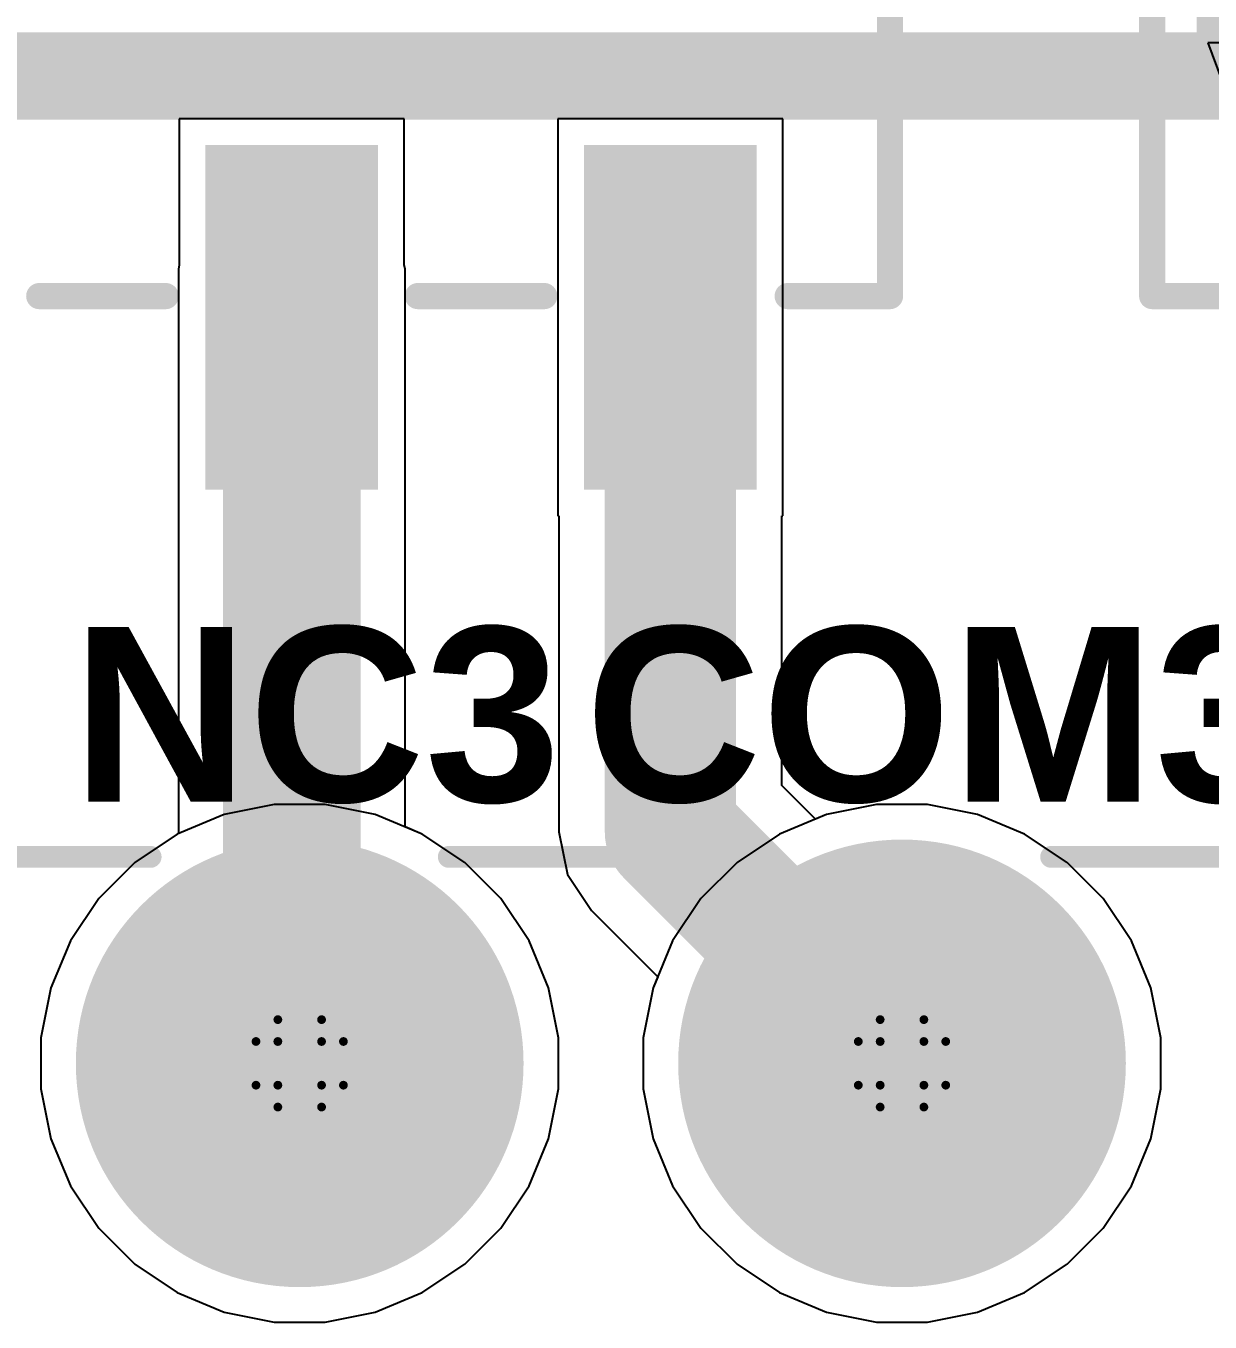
# Model space of a CAD drawing. Header units: inches. Extents: x 0 to 5271, y 0 to 5417.
# Drawn here: x 37.03 to 43.91, y 6.55 to 14.08 of the extents above; entities that cross this region are included whole.
import ezdxf

# ---------------------------------------------------------------- set-up
doc = ezdxf.new("R2010")
doc.units = ezdxf.units.IN
for name, color, linetype in [('Bottom Layer', 5, 'Continuous'), ('Bottom Solder', 6, 'Continuous'), ('Drill Drawing', 1, 'Continuous'), ('L2_GND1', 16, 'Continuous'), ('L3_SIG1', 76, 'Continuous'), ('L4_PWR', 90, 'Continuous'), ('L5_GND2', 156, 'Continuous'), ('L6_SIG2', 130, 'Continuous'), ('L7_GND3', 216, 'Continuous'), ('Multi-Layer', 9, 'Continuous'), ('Pad Holes', 156, 'Continuous'), ('Top Layer', 1, 'Continuous'), ('Top Overlay', 2, 'Continuous'), ('Top Paste', 8, 'Continuous'), ('Top Solder', 216, 'Continuous')]:
    doc.layers.add(name, color=color, linetype=linetype)
doc.styles.add('Arial_Bold', font='', dxfattribs={"height": 0.2})
doc.styles.get('Arial_Bold').set_extended_font_data('Arial', bold=True)

# ---------------------------------------------------------------- blocks, each defined once
blk = doc.blocks.new('G6K_2F_Y_TR_DC5_289')
at = {"layer": 'Top Overlay'}
blk.add_hatch(color=2, dxfattribs=at).paths.add_polyline_path([(-1.905, 4.0845), (-0.5803, 4.0845), (-0.5803, 4.7527), (-1.905, 4.7527)])
for p, q in [((-1.905, 4.7537), (-2.1245, 4.6714)), ((-1.905, 4.0855), (-1.905, 4.7537))]:
    blk.add_line(p, q, dxfattribs=at)
for points in [[(-3.377, 5.0762, 0.1524, 0.1524, 0), (3.377, 5.0762, 0.1524, 0.1524, 0)], [(-3.377, 5.0762, 0.1524, 0.1524, 0), (-3.377, 4.482, 0.1524, 0.1524, 0)], [(-1.905, 4.0855, 0.127, 0.127, -1), (-1.905, 4.7537, 0.127, 0.127, 0)], [(-1.905, 4.7537, 0.127, 0.127, 0), (-0.5803, 4.7537, 0.127, 0.127, 0)]]:
    blk.add_lwpolyline(points, format="xyseb", dxfattribs=at)
for points in [[(-3.4151, 5.0762, 0.0762, 0.0762, 1), (-3.3389, 5.0762, 0.0762, 0.0762, 1)], [(-3.4151, 5.0762, 0.0762, 0.0762, 1), (-3.3389, 5.0762, 0.0762, 0.0762, 1)], [(-1.9368, 4.7537, 0.0635, 0.0635, 1), (-1.8733, 4.7537, 0.0635, 0.0635, 1)], [(-1.9367, 4.7537, 0.0635, 0.0635, 1), (-1.8733, 4.7537, 0.0635, 0.0635, 1)]]:
    blk.add_lwpolyline(points, format="xyseb", close=True, dxfattribs=at)
blk = doc.blocks.new('G6K_2F_Y_TR_DC5_518')
at = {"layer": 'Top Layer'}
for points in [[(-4.4, -1.2), (-2.6, -1.2), (-2.6, -2), (-4.4, -2)], [(-4.4, -3.4), (-2.6, -3.4), (-2.6, -4.2), (-4.4, -4.2)]]:
    blk.add_hatch(color=1, dxfattribs=at).paths.add_polyline_path(points)
at = {"layer": 'Top Paste'}
for points in [[(-4.4, -1.2), (-2.6, -1.2), (-2.6, -2), (-4.4, -2)], [(-4.4, -3.4), (-2.6, -3.4), (-2.6, -4.2), (-4.4, -4.2)]]:
    blk.add_hatch(color=8, dxfattribs=at).paths.add_polyline_path(points)
at = {"layer": 'Top Solder'}
for points in [[(-4.5016, -1.0984), (-2.4984, -1.0984), (-2.4984, -2.1016), (-4.5016, -2.1016)], [(-4.5016, -3.2984), (-2.4984, -3.2984), (-2.4984, -4.3016), (-4.5016, -4.3016)]]:
    blk.add_hatch(color=216, dxfattribs=at).paths.add_polyline_path(points)
at = {"layer": 'Top Overlay'}
for points in [[(-3.377, -0.1328, 0.1524, 0.1524, 0), (-3.377, -0.8673, 0.1524, 0.1524, 0)], [(-3.377, -2.3328, 0.1524, 0.1524, 0), (-3.377, -3.0673, 0.1524, 0.1524, 0)], [(-3.377, -4.482, 0.1524, 0.1524, 0), (-3.377, -5.0762, 0.1524, 0.1524, 0)], [(-3.377, -5.0762, 0.1524, 0.1524, 0), (3.377, -5.0762, 0.1524, 0.1524, 0)]]:
    blk.add_lwpolyline(points, format="xyseb", dxfattribs=at)
for points in [[(-3.4151, -0.1328, 0.0762, 0.0762, 1), (-3.3389, -0.1328, 0.0762, 0.0762, 1)], [(-3.4151, -0.8673, 0.0762, 0.0762, 1), (-3.3389, -0.8673, 0.0762, 0.0762, 1)], [(-3.4151, -2.3328, 0.0762, 0.0762, 1), (-3.3389, -2.3328, 0.0762, 0.0762, 1)], [(-3.4151, -3.0673, 0.0762, 0.0762, 1), (-3.3389, -3.0673, 0.0762, 0.0762, 1)], [(-3.4151, -4.482, 0.0762, 0.0762, 1), (-3.3389, -4.482, 0.0762, 0.0762, 1)], [(-3.4151, -5.0762, 0.0762, 0.0762, 1), (-3.3389, -5.0762, 0.0762, 0.0762, 1)], [(-3.4151, -5.0762, 0.0762, 0.0762, 1), (-3.3389, -5.0762, 0.0762, 0.0762, 1)]]:
    blk.add_lwpolyline(points, format="xyseb", close=True, dxfattribs=at)
blk = doc.blocks.new('DB2ERC_3_5_3P_GN_526')
at = {"layer": 'Bottom Layer'}
h = blk.add_hatch(color=5, dxfattribs=at)
edge = h.paths.add_edge_path()
edge.add_arc((0, 0), 1.25, 0, 360)
h = blk.add_hatch(color=5, dxfattribs=at)
edge = h.paths.add_edge_path()
edge.add_arc((3.5, 0), 1.25, 0, 360)
at = {"layer": 'Bottom Solder'}
h = blk.add_hatch(color=6, dxfattribs=at)
edge = h.paths.add_edge_path()
edge.add_arc((0, 0), 1.3008, 0, 360)
h = blk.add_hatch(color=6, dxfattribs=at)
edge = h.paths.add_edge_path()
edge.add_arc((3.5, 0), 1.3008, 0, 360)
at = {"layer": 'L2_GND1'}
h = blk.add_hatch(color=16, dxfattribs=at)
edge = h.paths.add_edge_path()
edge.add_arc((0, 0), 1.25, 0, 360)
h = blk.add_hatch(color=16, dxfattribs=at)
edge = h.paths.add_edge_path()
edge.add_arc((3.5, 0), 1.25, 0, 360)
at = {"layer": 'L3_SIG1'}
h = blk.add_hatch(color=76, dxfattribs=at)
edge = h.paths.add_edge_path()
edge.add_arc((0, 0), 1.25, 0, 360)
h = blk.add_hatch(color=76, dxfattribs=at)
edge = h.paths.add_edge_path()
edge.add_arc((3.5, 0), 1.25, 0, 360)
at = {"layer": 'L4_PWR'}
h = blk.add_hatch(color=90, dxfattribs=at)
edge = h.paths.add_edge_path()
edge.add_arc((0, 0), 1.25, 0, 360)
h = blk.add_hatch(color=90, dxfattribs=at)
edge = h.paths.add_edge_path()
edge.add_arc((3.5, 0), 1.25, 0, 360)
at = {"layer": 'L5_GND2'}
h = blk.add_hatch(color=156, dxfattribs=at)
edge = h.paths.add_edge_path()
edge.add_arc((0, 0), 1.25, 0, 360)
h = blk.add_hatch(color=156, dxfattribs=at)
edge = h.paths.add_edge_path()
edge.add_arc((3.5, 0), 1.25, 0, 360)
at = {"layer": 'L6_SIG2'}
h = blk.add_hatch(color=130, dxfattribs=at)
edge = h.paths.add_edge_path()
edge.add_arc((0, 0), 1.25, 0, 360)
h = blk.add_hatch(color=130, dxfattribs=at)
edge = h.paths.add_edge_path()
edge.add_arc((3.5, 0), 1.25, 0, 360)
at = {"layer": 'L7_GND3'}
h = blk.add_hatch(color=216, dxfattribs=at)
edge = h.paths.add_edge_path()
edge.add_arc((0, 0), 1.25, 0, 360)
h = blk.add_hatch(color=216, dxfattribs=at)
edge = h.paths.add_edge_path()
edge.add_arc((3.5, 0), 1.25, 0, 360)
at = {"layer": 'Multi-Layer'}
h = blk.add_hatch(color=9, dxfattribs=at)
edge = h.paths.add_edge_path()
edge.add_arc((0, 0), 1.25, 0, 360)
h = blk.add_hatch(color=9, dxfattribs=at)
edge = h.paths.add_edge_path()
edge.add_arc((3.5, 0), 1.25, 0, 360)
at = {"layer": 'Pad Holes'}
h = blk.add_hatch(color=7, dxfattribs=at)
edge = h.paths.add_edge_path()
edge.add_arc((0, 0), 0.8, 0, 360)
h = blk.add_hatch(color=7, dxfattribs=at)
edge = h.paths.add_edge_path()
edge.add_arc((3.5, 0), 0.8, 0, 360)
at = {"layer": 'Top Layer'}
h = blk.add_hatch(color=1, dxfattribs=at)
edge = h.paths.add_edge_path()
edge.add_arc((0, 0), 1.25, 0, 360)
h = blk.add_hatch(color=1, dxfattribs=at)
edge = h.paths.add_edge_path()
edge.add_arc((3.5, 0), 1.25, 0, 360)
at = {"layer": 'Top Solder'}
h = blk.add_hatch(color=216, dxfattribs=at)
edge = h.paths.add_edge_path()
edge.add_arc((0, 0), 1.3008, 0, 360)
h = blk.add_hatch(color=216, dxfattribs=at)
edge = h.paths.add_edge_path()
edge.add_arc((3.5, 0), 1.3008, 0, 360)
at = {"layer": 'Top Overlay'}
for points in [[(-2.6336, 1.2, 0.127, 0.127, 0), (-0.8664, 1.2, 0.127, 0.127, 0)], [(0.8664, 1.2, 0.127, 0.127, 0), (2.6336, 1.2, 0.127, 0.127, 0)], [(4.3664, 1.2, 0.127, 0.127, 0), (5.7, 1.2, 0.127, 0.127, 0)]]:
    blk.add_lwpolyline(points, format="xyseb", dxfattribs=at)
for points in [[(-0.8981, 1.2, 0.0635, 0.0635, 1), (-0.8346, 1.2, 0.0635, 0.0635, 1)], [(0.8347, 1.2, 0.0635, 0.0635, 1), (0.8982, 1.2, 0.0635, 0.0635, 1)], [(2.6019, 1.2, 0.0635, 0.0635, 1), (2.6654, 1.2, 0.0635, 0.0635, 1)], [(4.3347, 1.2, 0.0635, 0.0635, 1), (4.3982, 1.2, 0.0635, 0.0635, 1)]]:
    blk.add_lwpolyline(points, format="xyseb", close=True, dxfattribs=at)

msp = doc.modelspace()

# ---------------------------------------------------------------- hatches: boundary and pattern name
at = {"layer": 'Top Layer'}
msp.add_hatch(color=1, dxfattribs=at).paths.add_polyline_path([(38.1719, 8.0518), (38.9719, 8.0518), (38.9719, 12.6681), (38.1719, 12.6681)])

# ---------------------------------------------------------------- linework, layer by layer
at = {"layer": 'Bottom Layer'}
for p, q in [((38.1794, 9.498), (37.9057, 9.3846)), ((38.47, 9.5558), (38.1794, 9.498)), ((38.7662, 9.5558), (38.47, 9.5558)), ((39.0568, 9.498), (38.7662, 9.5558)), ((39.3305, 9.3846), (39.0568, 9.498)), ((41.6794, 9.498), (41.4057, 9.3846)), ((41.97, 9.5558), (41.6794, 9.498)), ((42.2663, 9.5558), (41.97, 9.5558)), ((42.5568, 9.498), (42.2663, 9.5558)), ((42.8305, 9.3846), (42.5568, 9.498)), ((37.9057, 9.3846), (37.6594, 9.22)), ((39.5768, 9.22), (39.3305, 9.3846)), ((41.4057, 9.3846), (41.1594, 9.22)), ((43.0769, 9.22), (42.8305, 9.3846)), ((37.6594, 9.22), (37.4499, 9.0105)), ((39.7863, 9.0105), (39.5768, 9.22)), ((41.1594, 9.22), (40.9499, 9.0105)), ((43.2864, 9.0105), (43.0769, 9.22)), ((37.4499, 9.0105), (37.2853, 8.7642)), ((39.9509, 8.7642), (39.7863, 9.0105)), ((40.9499, 9.0105), (40.7853, 8.7642)), ((43.4509, 8.7642), (43.2864, 9.0105)), ((37.2853, 8.7642), (37.1719, 8.4905)), ((40.0643, 8.4905), (39.9509, 8.7642)), ((40.7853, 8.7642), (40.6719, 8.4905)), ((43.5643, 8.4905), (43.4509, 8.7642)), ((37.1719, 8.4905), (37.1141, 8.1999)), ((40.1221, 8.1999), (40.0643, 8.4905)), ((40.6719, 8.4905), (40.6141, 8.1999)), ((43.6221, 8.1999), (43.5643, 8.4905)), ((37.1141, 8.1999), (37.1141, 7.9037)), ((40.1221, 7.9037), (40.1221, 8.1999)), ((40.6141, 8.1999), (40.6141, 7.9037)), ((43.6221, 7.9037), (43.6221, 8.1999)), ((37.1141, 7.9037), (37.1719, 7.6131)), ((40.0643, 7.6131), (40.1221, 7.9037)), ((40.6141, 7.9037), (40.6719, 7.6131)), ((43.5643, 7.6131), (43.6221, 7.9037)), ((37.1719, 7.6131), (37.2853, 7.3394)), ((39.9509, 7.3394), (40.0643, 7.6131)), ((40.6719, 7.6131), (40.7853, 7.3394)), ((43.4509, 7.3394), (43.5643, 7.6131)), ((37.2853, 7.3394), (37.4499, 7.0931)), ((39.7863, 7.0931), (39.9509, 7.3394)), ((40.7853, 7.3394), (40.9499, 7.0931)), ((43.2864, 7.0931), (43.4509, 7.3394)), ((37.4499, 7.0931), (37.6594, 6.8836)), ((39.5768, 6.8836), (39.7863, 7.0931)), ((40.9499, 7.0931), (41.1594, 6.8836)), ((43.0769, 6.8836), (43.2864, 7.0931)), ((37.6594, 6.8836), (37.9057, 6.719)), ((39.3305, 6.719), (39.5768, 6.8836)), ((41.1594, 6.8836), (41.4057, 6.719)), ((42.8305, 6.719), (43.0769, 6.8836)), ((37.9057, 6.719), (38.1794, 6.6056)), ((39.0568, 6.6056), (39.3305, 6.719)), ((41.4057, 6.719), (41.6794, 6.6056)), ((42.5568, 6.6056), (42.8305, 6.719)), ((38.1794, 6.6056), (38.47, 6.5478)), ((38.7662, 6.5478), (39.0568, 6.6056)), ((41.6794, 6.6056), (41.97, 6.5478)), ((42.2663, 6.5478), (42.5568, 6.6056)), ((38.47, 6.5478), (38.7662, 6.5478)), ((41.97, 6.5478), (42.2663, 6.5478))]:
    msp.add_line(p, q, dxfattribs=at)
at = {"layer": 'Drill Drawing'}
for points in [[(38.4911, 8.1788, 0.0508, 0.0508, 0), (38.4911, 8.3058, 0.0508, 0.0508, 0)], [(38.4911, 8.3058, 0.0508, 0.0508, 0), (38.7451, 8.3058, 0.0508, 0.0508, 0)], [(38.7451, 8.1788, 0.0508, 0.0508, 0), (38.7451, 8.3058, 0.0508, 0.0508, 0)], [(41.9911, 8.1788, 0.0508, 0.0508, 0), (41.9911, 8.3058, 0.0508, 0.0508, 0)], [(41.9911, 8.3058, 0.0508, 0.0508, 0), (42.2451, 8.3058, 0.0508, 0.0508, 0)], [(42.2451, 8.1788, 0.0508, 0.0508, 0), (42.2451, 8.3058, 0.0508, 0.0508, 0)], [(38.3641, 7.9248, 0.0508, 0.0508, 0), (38.3641, 8.1788, 0.0508, 0.0508, 0)], [(38.3641, 8.1788, 0.0508, 0.0508, 0), (38.4911, 8.1788, 0.0508, 0.0508, 0)], [(38.7451, 8.1788, 0.0508, 0.0508, 0), (38.8721, 8.1788, 0.0508, 0.0508, 0)], [(38.8721, 7.9248, 0.0508, 0.0508, 0), (38.8721, 8.1788, 0.0508, 0.0508, 0)], [(41.8641, 7.9248, 0.0508, 0.0508, 0), (41.8641, 8.1788, 0.0508, 0.0508, 0)], [(41.8641, 8.1788, 0.0508, 0.0508, 0), (41.9911, 8.1788, 0.0508, 0.0508, 0)], [(42.2451, 8.1788, 0.0508, 0.0508, 0), (42.3721, 8.1788, 0.0508, 0.0508, 0)], [(42.3721, 7.9248, 0.0508, 0.0508, 0), (42.3721, 8.1788, 0.0508, 0.0508, 0)], [(38.3641, 7.9248, 0.0508, 0.0508, 0), (38.4911, 7.9248, 0.0508, 0.0508, 0)], [(38.4911, 7.7978, 0.0508, 0.0508, 0), (38.4911, 7.9248, 0.0508, 0.0508, 0)], [(38.7451, 7.9248, 0.0508, 0.0508, 0), (38.8721, 7.9248, 0.0508, 0.0508, 0)], [(38.7451, 7.7978, 0.0508, 0.0508, 0), (38.7451, 7.9248, 0.0508, 0.0508, 0)], [(41.8641, 7.9248, 0.0508, 0.0508, 0), (41.9911, 7.9248, 0.0508, 0.0508, 0)], [(41.9911, 7.7978, 0.0508, 0.0508, 0), (41.9911, 7.9248, 0.0508, 0.0508, 0)], [(42.2451, 7.9248, 0.0508, 0.0508, 0), (42.3721, 7.9248, 0.0508, 0.0508, 0)], [(42.2451, 7.7978, 0.0508, 0.0508, 0), (42.2451, 7.9248, 0.0508, 0.0508, 0)], [(38.4911, 7.7978, 0.0508, 0.0508, 0), (38.7451, 7.7978, 0.0508, 0.0508, 0)], [(41.9911, 7.7978, 0.0508, 0.0508, 0), (42.2451, 7.7978, 0.0508, 0.0508, 0)]]:
    msp.add_lwpolyline(points, format="xyseb", dxfattribs=at)
for points in [[(38.4784, 8.3058, 0.0254, 0.0254, 1), (38.5038, 8.3058, 0.0254, 0.0254, 1)], [(38.4784, 8.3058, 0.0254, 0.0254, 1), (38.5038, 8.3058, 0.0254, 0.0254, 1)], [(38.7324, 8.3058, 0.0254, 0.0254, 1), (38.7578, 8.3058, 0.0254, 0.0254, 1)], [(38.7324, 8.3058, 0.0254, 0.0254, 1), (38.7578, 8.3058, 0.0254, 0.0254, 1)], [(41.9784, 8.3058, 0.0254, 0.0254, 1), (42.0038, 8.3058, 0.0254, 0.0254, 1)], [(41.9784, 8.3058, 0.0254, 0.0254, 1), (42.0038, 8.3058, 0.0254, 0.0254, 1)], [(42.2324, 8.3058, 0.0254, 0.0254, 1), (42.2578, 8.3058, 0.0254, 0.0254, 1)], [(42.2324, 8.3058, 0.0254, 0.0254, 1), (42.2578, 8.3058, 0.0254, 0.0254, 1)], [(38.3514, 8.1788, 0.0254, 0.0254, 1), (38.3768, 8.1788, 0.0254, 0.0254, 1)], [(38.3514, 8.1788, 0.0254, 0.0254, 1), (38.3768, 8.1788, 0.0254, 0.0254, 1)], [(38.4784, 8.1788, 0.0254, 0.0254, 1), (38.5038, 8.1788, 0.0254, 0.0254, 1)], [(38.4784, 8.1788, 0.0254, 0.0254, 1), (38.5038, 8.1788, 0.0254, 0.0254, 1)], [(38.7324, 8.1788, 0.0254, 0.0254, 1), (38.7578, 8.1788, 0.0254, 0.0254, 1)], [(38.7324, 8.1788, 0.0254, 0.0254, 1), (38.7578, 8.1788, 0.0254, 0.0254, 1)], [(38.8594, 8.1788, 0.0254, 0.0254, 1), (38.8848, 8.1788, 0.0254, 0.0254, 1)], [(38.8594, 8.1788, 0.0254, 0.0254, 1), (38.8848, 8.1788, 0.0254, 0.0254, 1)], [(41.8514, 8.1788, 0.0254, 0.0254, 1), (41.8768, 8.1788, 0.0254, 0.0254, 1)], [(41.8514, 8.1788, 0.0254, 0.0254, 1), (41.8768, 8.1788, 0.0254, 0.0254, 1)], [(41.9784, 8.1788, 0.0254, 0.0254, 1), (42.0038, 8.1788, 0.0254, 0.0254, 1)], [(41.9784, 8.1788, 0.0254, 0.0254, 1), (42.0038, 8.1788, 0.0254, 0.0254, 1)], [(42.2324, 8.1788, 0.0254, 0.0254, 1), (42.2578, 8.1788, 0.0254, 0.0254, 1)], [(42.2324, 8.1788, 0.0254, 0.0254, 1), (42.2578, 8.1788, 0.0254, 0.0254, 1)], [(42.3594, 8.1788, 0.0254, 0.0254, 1), (42.3848, 8.1788, 0.0254, 0.0254, 1)], [(42.3594, 8.1788, 0.0254, 0.0254, 1), (42.3848, 8.1788, 0.0254, 0.0254, 1)], [(38.3514, 7.9248, 0.0254, 0.0254, 1), (38.3768, 7.9248, 0.0254, 0.0254, 1)], [(38.3514, 7.9248, 0.0254, 0.0254, 1), (38.3768, 7.9248, 0.0254, 0.0254, 1)], [(38.4784, 7.9248, 0.0254, 0.0254, 1), (38.5038, 7.9248, 0.0254, 0.0254, 1)], [(38.4784, 7.9248, 0.0254, 0.0254, 1), (38.5038, 7.9248, 0.0254, 0.0254, 1)], [(38.7324, 7.9248, 0.0254, 0.0254, 1), (38.7578, 7.9248, 0.0254, 0.0254, 1)], [(38.7324, 7.9248, 0.0254, 0.0254, 1), (38.7578, 7.9248, 0.0254, 0.0254, 1)], [(38.8594, 7.9248, 0.0254, 0.0254, 1), (38.8848, 7.9248, 0.0254, 0.0254, 1)], [(38.8594, 7.9248, 0.0254, 0.0254, 1), (38.8848, 7.9248, 0.0254, 0.0254, 1)], [(41.8514, 7.9248, 0.0254, 0.0254, 1), (41.8768, 7.9248, 0.0254, 0.0254, 1)], [(41.8514, 7.9248, 0.0254, 0.0254, 1), (41.8768, 7.9248, 0.0254, 0.0254, 1)], [(41.9784, 7.9248, 0.0254, 0.0254, 1), (42.0038, 7.9248, 0.0254, 0.0254, 1)], [(41.9784, 7.9248, 0.0254, 0.0254, 1), (42.0038, 7.9248, 0.0254, 0.0254, 1)], [(42.2324, 7.9248, 0.0254, 0.0254, 1), (42.2578, 7.9248, 0.0254, 0.0254, 1)], [(42.2324, 7.9248, 0.0254, 0.0254, 1), (42.2578, 7.9248, 0.0254, 0.0254, 1)], [(42.3594, 7.9248, 0.0254, 0.0254, 1), (42.3848, 7.9248, 0.0254, 0.0254, 1)], [(42.3594, 7.9248, 0.0254, 0.0254, 1), (42.3848, 7.9248, 0.0254, 0.0254, 1)], [(38.4784, 7.7978, 0.0254, 0.0254, 1), (38.5038, 7.7978, 0.0254, 0.0254, 1)], [(38.4784, 7.7978, 0.0254, 0.0254, 1), (38.5038, 7.7978, 0.0254, 0.0254, 1)], [(38.7324, 7.7978, 0.0254, 0.0254, 1), (38.7578, 7.7978, 0.0254, 0.0254, 1)], [(38.7324, 7.7978, 0.0254, 0.0254, 1), (38.7578, 7.7978, 0.0254, 0.0254, 1)], [(41.9784, 7.7978, 0.0254, 0.0254, 1), (42.0038, 7.7978, 0.0254, 0.0254, 1)], [(41.9784, 7.7978, 0.0254, 0.0254, 1), (42.0038, 7.7978, 0.0254, 0.0254, 1)], [(42.2324, 7.7978, 0.0254, 0.0254, 1), (42.2578, 7.7978, 0.0254, 0.0254, 1)], [(42.2324, 7.7978, 0.0254, 0.0254, 1), (42.2578, 7.7978, 0.0254, 0.0254, 1)]]:
    msp.add_lwpolyline(points, format="xyseb", close=True, dxfattribs=at)
at = {"layer": 'L2_GND1'}
for p, q in [((38.1794, 9.498), (37.9057, 9.3846)), ((38.47, 9.5558), (38.1794, 9.498)), ((38.7662, 9.5558), (38.47, 9.5558)), ((39.0568, 9.498), (38.7662, 9.5558)), ((39.3305, 9.3846), (39.0568, 9.498)), ((41.6794, 9.498), (41.4057, 9.3846)), ((41.97, 9.5558), (41.6794, 9.498)), ((42.2663, 9.5558), (41.97, 9.5558)), ((42.5568, 9.498), (42.2663, 9.5558)), ((42.8305, 9.3846), (42.5568, 9.498)), ((37.9057, 9.3846), (37.6594, 9.22)), ((39.5768, 9.22), (39.3305, 9.3846)), ((41.4057, 9.3846), (41.1594, 9.22)), ((43.0769, 9.22), (42.8305, 9.3846)), ((37.6594, 9.22), (37.4499, 9.0105)), ((39.7863, 9.0105), (39.5768, 9.22)), ((41.1594, 9.22), (40.9499, 9.0105)), ((43.2864, 9.0105), (43.0769, 9.22)), ((37.4499, 9.0105), (37.2853, 8.7642)), ((39.9509, 8.7642), (39.7863, 9.0105)), ((40.9499, 9.0105), (40.7853, 8.7642)), ((43.4509, 8.7642), (43.2864, 9.0105)), ((37.2853, 8.7642), (37.1719, 8.4905)), ((40.0643, 8.4905), (39.9509, 8.7642)), ((40.7853, 8.7642), (40.6719, 8.4905)), ((43.5643, 8.4905), (43.4509, 8.7642)), ((37.1719, 8.4905), (37.1141, 8.1999)), ((40.1221, 8.1999), (40.0643, 8.4905)), ((40.6719, 8.4905), (40.6141, 8.1999)), ((43.6221, 8.1999), (43.5643, 8.4905)), ((37.1141, 8.1999), (37.1141, 7.9037)), ((40.1221, 7.9037), (40.1221, 8.1999)), ((40.6141, 8.1999), (40.6141, 7.9037)), ((43.6221, 7.9037), (43.6221, 8.1999)), ((37.1141, 7.9037), (37.1719, 7.6131)), ((40.0643, 7.6131), (40.1221, 7.9037)), ((40.6141, 7.9037), (40.6719, 7.6131)), ((43.5643, 7.6131), (43.6221, 7.9037)), ((37.1719, 7.6131), (37.2853, 7.3394)), ((39.9509, 7.3394), (40.0643, 7.6131)), ((40.6719, 7.6131), (40.7853, 7.3394)), ((43.4509, 7.3394), (43.5643, 7.6131)), ((37.2853, 7.3394), (37.4499, 7.0931)), ((39.7863, 7.0931), (39.9509, 7.3394)), ((40.7853, 7.3394), (40.9499, 7.0931)), ((43.2864, 7.0931), (43.4509, 7.3394)), ((37.4499, 7.0931), (37.6594, 6.8836)), ((39.5768, 6.8836), (39.7863, 7.0931)), ((40.9499, 7.0931), (41.1594, 6.8836)), ((43.0769, 6.8836), (43.2864, 7.0931)), ((37.6594, 6.8836), (37.9057, 6.719)), ((39.3305, 6.719), (39.5768, 6.8836)), ((41.1594, 6.8836), (41.4057, 6.719)), ((42.8305, 6.719), (43.0769, 6.8836)), ((37.9057, 6.719), (38.1794, 6.6056)), ((39.0568, 6.6056), (39.3305, 6.719)), ((41.4057, 6.719), (41.6794, 6.6056)), ((42.5568, 6.6056), (42.8305, 6.719)), ((38.1794, 6.6056), (38.47, 6.5478)), ((38.7662, 6.5478), (39.0568, 6.6056)), ((41.6794, 6.6056), (41.97, 6.5478)), ((42.2663, 6.5478), (42.5568, 6.6056)), ((38.47, 6.5478), (38.7662, 6.5478)), ((41.97, 6.5478), (42.2663, 6.5478))]:
    msp.add_line(p, q, dxfattribs=at)
at = {"layer": 'L3_SIG1'}
for p, q in [((38.1794, 9.498), (37.9057, 9.3846)), ((38.47, 9.5558), (38.1794, 9.498)), ((38.7662, 9.5558), (38.47, 9.5558)), ((39.0568, 9.498), (38.7662, 9.5558)), ((39.3305, 9.3846), (39.0568, 9.498)), ((41.6794, 9.498), (41.4057, 9.3846)), ((41.97, 9.5558), (41.6794, 9.498)), ((42.2663, 9.5558), (41.97, 9.5558)), ((42.5568, 9.498), (42.2663, 9.5558)), ((42.8305, 9.3846), (42.5568, 9.498)), ((37.9057, 9.3846), (37.6594, 9.22)), ((39.5768, 9.22), (39.3305, 9.3846)), ((41.4057, 9.3846), (41.1594, 9.22)), ((43.0769, 9.22), (42.8305, 9.3846)), ((37.6594, 9.22), (37.4499, 9.0105)), ((39.7863, 9.0105), (39.5768, 9.22)), ((41.1594, 9.22), (40.9499, 9.0105)), ((43.2864, 9.0105), (43.0769, 9.22)), ((37.4499, 9.0105), (37.2853, 8.7642)), ((39.9509, 8.7642), (39.7863, 9.0105)), ((40.9499, 9.0105), (40.7853, 8.7642)), ((43.4509, 8.7642), (43.2864, 9.0105)), ((37.2853, 8.7642), (37.1719, 8.4905)), ((40.0643, 8.4905), (39.9509, 8.7642)), ((40.7853, 8.7642), (40.6719, 8.4905)), ((43.5643, 8.4905), (43.4509, 8.7642)), ((37.1719, 8.4905), (37.1141, 8.1999)), ((40.1221, 8.1999), (40.0643, 8.4905)), ((40.6719, 8.4905), (40.6141, 8.1999)), ((43.6221, 8.1999), (43.5643, 8.4905)), ((37.1141, 8.1999), (37.1141, 7.9037)), ((40.1221, 7.9037), (40.1221, 8.1999)), ((40.6141, 8.1999), (40.6141, 7.9037)), ((43.6221, 7.9037), (43.6221, 8.1999)), ((37.1141, 7.9037), (37.1719, 7.6131)), ((40.0643, 7.6131), (40.1221, 7.9037)), ((40.6141, 7.9037), (40.6719, 7.6131)), ((43.5643, 7.6131), (43.6221, 7.9037)), ((37.1719, 7.6131), (37.2853, 7.3394)), ((39.9509, 7.3394), (40.0643, 7.6131)), ((40.6719, 7.6131), (40.7853, 7.3394)), ((43.4509, 7.3394), (43.5643, 7.6131)), ((37.2853, 7.3394), (37.4499, 7.0931)), ((39.7863, 7.0931), (39.9509, 7.3394)), ((40.7853, 7.3394), (40.9499, 7.0931)), ((43.2864, 7.0931), (43.4509, 7.3394)), ((37.4499, 7.0931), (37.6594, 6.8836)), ((39.5768, 6.8836), (39.7863, 7.0931)), ((40.9499, 7.0931), (41.1594, 6.8836)), ((43.0769, 6.8836), (43.2864, 7.0931)), ((37.6594, 6.8836), (37.9057, 6.719)), ((39.3305, 6.719), (39.5768, 6.8836)), ((41.1594, 6.8836), (41.4057, 6.719)), ((42.8305, 6.719), (43.0769, 6.8836)), ((37.9057, 6.719), (38.1794, 6.6056)), ((39.0568, 6.6056), (39.3305, 6.719)), ((41.4057, 6.719), (41.6794, 6.6056)), ((42.5568, 6.6056), (42.8305, 6.719)), ((38.1794, 6.6056), (38.47, 6.5478)), ((38.7662, 6.5478), (39.0568, 6.6056)), ((41.6794, 6.6056), (41.97, 6.5478)), ((42.2663, 6.5478), (42.5568, 6.6056)), ((38.47, 6.5478), (38.7662, 6.5478)), ((41.97, 6.5478), (42.2663, 6.5478))]:
    msp.add_line(p, q, dxfattribs=at)
at = {"layer": 'L4_PWR'}
for p, q in [((38.1794, 9.498), (37.9057, 9.3846)), ((38.47, 9.5558), (38.1794, 9.498)), ((38.7662, 9.5558), (38.47, 9.5558)), ((39.0568, 9.498), (38.7662, 9.5558)), ((39.3305, 9.3846), (39.0568, 9.498)), ((41.6794, 9.498), (41.4057, 9.3846)), ((41.97, 9.5558), (41.6794, 9.498)), ((42.2663, 9.5558), (41.97, 9.5558)), ((42.5568, 9.498), (42.2663, 9.5558)), ((42.8305, 9.3846), (42.5568, 9.498)), ((37.9057, 9.3846), (37.6594, 9.22)), ((39.5768, 9.22), (39.3305, 9.3846)), ((41.4057, 9.3846), (41.1594, 9.22)), ((43.0769, 9.22), (42.8305, 9.3846)), ((37.6594, 9.22), (37.4499, 9.0105)), ((39.7863, 9.0105), (39.5768, 9.22)), ((41.1594, 9.22), (40.9499, 9.0105)), ((43.2864, 9.0105), (43.0769, 9.22)), ((37.4499, 9.0105), (37.2853, 8.7642)), ((39.9509, 8.7642), (39.7863, 9.0105)), ((40.9499, 9.0105), (40.7853, 8.7642)), ((43.4509, 8.7642), (43.2864, 9.0105)), ((37.2853, 8.7642), (37.1719, 8.4905)), ((40.0643, 8.4905), (39.9509, 8.7642)), ((40.7853, 8.7642), (40.6719, 8.4905)), ((43.5643, 8.4905), (43.4509, 8.7642)), ((37.1719, 8.4905), (37.1141, 8.1999)), ((40.1221, 8.1999), (40.0643, 8.4905)), ((40.6719, 8.4905), (40.6141, 8.1999)), ((43.6221, 8.1999), (43.5643, 8.4905)), ((37.1141, 8.1999), (37.1141, 7.9037)), ((40.1221, 7.9037), (40.1221, 8.1999)), ((40.6141, 8.1999), (40.6141, 7.9037)), ((43.6221, 7.9037), (43.6221, 8.1999)), ((37.1141, 7.9037), (37.1719, 7.6131)), ((40.0643, 7.6131), (40.1221, 7.9037)), ((40.6141, 7.9037), (40.6719, 7.6131)), ((43.5643, 7.6131), (43.6221, 7.9037)), ((37.1719, 7.6131), (37.2853, 7.3394)), ((39.9509, 7.3394), (40.0643, 7.6131)), ((40.6719, 7.6131), (40.7853, 7.3394)), ((43.4509, 7.3394), (43.5643, 7.6131)), ((37.2853, 7.3394), (37.4499, 7.0931)), ((39.7863, 7.0931), (39.9509, 7.3394)), ((40.7853, 7.3394), (40.9499, 7.0931)), ((43.2864, 7.0931), (43.4509, 7.3394)), ((37.4499, 7.0931), (37.6594, 6.8836)), ((39.5768, 6.8836), (39.7863, 7.0931)), ((40.9499, 7.0931), (41.1594, 6.8836)), ((43.0769, 6.8836), (43.2864, 7.0931)), ((37.6594, 6.8836), (37.9057, 6.719)), ((39.3305, 6.719), (39.5768, 6.8836)), ((41.1594, 6.8836), (41.4057, 6.719)), ((42.8305, 6.719), (43.0769, 6.8836)), ((37.9057, 6.719), (38.1794, 6.6056)), ((39.0568, 6.6056), (39.3305, 6.719)), ((41.4057, 6.719), (41.6794, 6.6056)), ((42.5568, 6.6056), (42.8305, 6.719)), ((38.1794, 6.6056), (38.47, 6.5478)), ((38.7662, 6.5478), (39.0568, 6.6056)), ((41.6794, 6.6056), (41.97, 6.5478)), ((42.2663, 6.5478), (42.5568, 6.6056)), ((38.47, 6.5478), (38.7662, 6.5478)), ((41.97, 6.5478), (42.2663, 6.5478))]:
    msp.add_line(p, q, dxfattribs=at)
msp.add_lwpolyline([(33.172, 13.7911, 0.508, 0.508, 0), (44.8483, 13.7911, 0.508, 0.508, 0)], format="xyseb", dxfattribs=at)
at = {"layer": 'L5_GND2'}
for p, q in [((38.1794, 9.498), (37.9057, 9.3846)), ((38.47, 9.5558), (38.1794, 9.498)), ((38.7662, 9.5558), (38.47, 9.5558)), ((39.0568, 9.498), (38.7662, 9.5558)), ((39.3305, 9.3846), (39.0568, 9.498)), ((41.6794, 9.498), (41.4057, 9.3846)), ((41.97, 9.5558), (41.6794, 9.498)), ((42.2663, 9.5558), (41.97, 9.5558)), ((42.5568, 9.498), (42.2663, 9.5558)), ((42.8305, 9.3846), (42.5568, 9.498)), ((37.9057, 9.3846), (37.6594, 9.22)), ((39.5768, 9.22), (39.3305, 9.3846)), ((41.4057, 9.3846), (41.1594, 9.22)), ((43.0769, 9.22), (42.8305, 9.3846)), ((37.6594, 9.22), (37.4499, 9.0105)), ((39.7863, 9.0105), (39.5768, 9.22)), ((41.1594, 9.22), (40.9499, 9.0105)), ((43.2864, 9.0105), (43.0769, 9.22)), ((37.4499, 9.0105), (37.2853, 8.7642)), ((39.9509, 8.7642), (39.7863, 9.0105)), ((40.9499, 9.0105), (40.7853, 8.7642)), ((43.4509, 8.7642), (43.2864, 9.0105)), ((37.2853, 8.7642), (37.1719, 8.4905)), ((40.0643, 8.4905), (39.9509, 8.7642)), ((40.7853, 8.7642), (40.6719, 8.4905)), ((43.5643, 8.4905), (43.4509, 8.7642)), ((37.1719, 8.4905), (37.1141, 8.1999)), ((40.1221, 8.1999), (40.0643, 8.4905)), ((40.6719, 8.4905), (40.6141, 8.1999)), ((43.6221, 8.1999), (43.5643, 8.4905)), ((37.1141, 8.1999), (37.1141, 7.9037)), ((40.1221, 7.9037), (40.1221, 8.1999)), ((40.6141, 8.1999), (40.6141, 7.9037)), ((43.6221, 7.9037), (43.6221, 8.1999)), ((37.1141, 7.9037), (37.1719, 7.6131)), ((40.0643, 7.6131), (40.1221, 7.9037)), ((40.6141, 7.9037), (40.6719, 7.6131)), ((43.5643, 7.6131), (43.6221, 7.9037)), ((37.1719, 7.6131), (37.2853, 7.3394)), ((39.9509, 7.3394), (40.0643, 7.6131)), ((40.6719, 7.6131), (40.7853, 7.3394)), ((43.4509, 7.3394), (43.5643, 7.6131)), ((37.2853, 7.3394), (37.4499, 7.0931)), ((39.7863, 7.0931), (39.9509, 7.3394)), ((40.7853, 7.3394), (40.9499, 7.0931)), ((43.2864, 7.0931), (43.4509, 7.3394)), ((37.4499, 7.0931), (37.6594, 6.8836)), ((39.5768, 6.8836), (39.7863, 7.0931)), ((40.9499, 7.0931), (41.1594, 6.8836)), ((43.0769, 6.8836), (43.2864, 7.0931)), ((37.6594, 6.8836), (37.9057, 6.719)), ((39.3305, 6.719), (39.5768, 6.8836)), ((41.1594, 6.8836), (41.4057, 6.719)), ((42.8305, 6.719), (43.0769, 6.8836)), ((37.9057, 6.719), (38.1794, 6.6056)), ((39.0568, 6.6056), (39.3305, 6.719)), ((41.4057, 6.719), (41.6794, 6.6056)), ((42.5568, 6.6056), (42.8305, 6.719)), ((38.1794, 6.6056), (38.47, 6.5478)), ((38.7662, 6.5478), (39.0568, 6.6056)), ((41.6794, 6.6056), (41.97, 6.5478)), ((42.2663, 6.5478), (42.5568, 6.6056)), ((38.47, 6.5478), (38.7662, 6.5478)), ((41.97, 6.5478), (42.2663, 6.5478))]:
    msp.add_line(p, q, dxfattribs=at)
at = {"layer": 'L6_SIG2'}
for p, q in [((38.1794, 9.498), (37.9057, 9.3846)), ((38.47, 9.5558), (38.1794, 9.498)), ((38.7662, 9.5558), (38.47, 9.5558)), ((39.0568, 9.498), (38.7662, 9.5558)), ((39.3305, 9.3846), (39.0568, 9.498)), ((41.6794, 9.498), (41.4057, 9.3846)), ((41.97, 9.5558), (41.6794, 9.498)), ((42.2663, 9.5558), (41.97, 9.5558)), ((42.5568, 9.498), (42.2663, 9.5558)), ((42.8305, 9.3846), (42.5568, 9.498)), ((37.9057, 9.3846), (37.6594, 9.22)), ((39.5768, 9.22), (39.3305, 9.3846)), ((41.4057, 9.3846), (41.1594, 9.22)), ((43.0769, 9.22), (42.8305, 9.3846)), ((37.6594, 9.22), (37.4499, 9.0105)), ((39.7863, 9.0105), (39.5768, 9.22)), ((41.1594, 9.22), (40.9499, 9.0105)), ((43.2864, 9.0105), (43.0769, 9.22)), ((37.4499, 9.0105), (37.2853, 8.7642)), ((39.9509, 8.7642), (39.7863, 9.0105)), ((40.9499, 9.0105), (40.7853, 8.7642)), ((43.4509, 8.7642), (43.2864, 9.0105)), ((37.2853, 8.7642), (37.1719, 8.4905)), ((40.0643, 8.4905), (39.9509, 8.7642)), ((40.7853, 8.7642), (40.6719, 8.4905)), ((43.5643, 8.4905), (43.4509, 8.7642)), ((37.1719, 8.4905), (37.1141, 8.1999)), ((40.1221, 8.1999), (40.0643, 8.4905)), ((40.6719, 8.4905), (40.6141, 8.1999)), ((43.6221, 8.1999), (43.5643, 8.4905)), ((37.1141, 8.1999), (37.1141, 7.9037)), ((40.1221, 7.9037), (40.1221, 8.1999)), ((40.6141, 8.1999), (40.6141, 7.9037)), ((43.6221, 7.9037), (43.6221, 8.1999)), ((37.1141, 7.9037), (37.1719, 7.6131)), ((40.0643, 7.6131), (40.1221, 7.9037)), ((40.6141, 7.9037), (40.6719, 7.6131)), ((43.5643, 7.6131), (43.6221, 7.9037)), ((37.1719, 7.6131), (37.2853, 7.3394)), ((39.9509, 7.3394), (40.0643, 7.6131)), ((40.6719, 7.6131), (40.7853, 7.3394)), ((43.4509, 7.3394), (43.5643, 7.6131)), ((37.2853, 7.3394), (37.4499, 7.0931)), ((39.7863, 7.0931), (39.9509, 7.3394)), ((40.7853, 7.3394), (40.9499, 7.0931)), ((43.2864, 7.0931), (43.4509, 7.3394)), ((37.4499, 7.0931), (37.6594, 6.8836)), ((39.5768, 6.8836), (39.7863, 7.0931)), ((40.9499, 7.0931), (41.1594, 6.8836)), ((43.0769, 6.8836), (43.2864, 7.0931)), ((37.6594, 6.8836), (37.9057, 6.719)), ((39.3305, 6.719), (39.5768, 6.8836)), ((41.1594, 6.8836), (41.4057, 6.719)), ((42.8305, 6.719), (43.0769, 6.8836)), ((37.9057, 6.719), (38.1794, 6.6056)), ((39.0568, 6.6056), (39.3305, 6.719)), ((41.4057, 6.719), (41.6794, 6.6056)), ((42.5568, 6.6056), (42.8305, 6.719)), ((38.1794, 6.6056), (38.47, 6.5478)), ((38.7662, 6.5478), (39.0568, 6.6056)), ((41.6794, 6.6056), (41.97, 6.5478)), ((42.2663, 6.5478), (42.5568, 6.6056)), ((38.47, 6.5478), (38.7662, 6.5478)), ((41.97, 6.5478), (42.2663, 6.5478))]:
    msp.add_line(p, q, dxfattribs=at)
at = {"layer": 'L7_GND3'}
for p, q in [((38.1794, 9.498), (37.9057, 9.3846)), ((38.47, 9.5558), (38.1794, 9.498)), ((38.7662, 9.5558), (38.47, 9.5558)), ((39.0568, 9.498), (38.7662, 9.5558)), ((39.3305, 9.3846), (39.0568, 9.498)), ((41.6794, 9.498), (41.4057, 9.3846)), ((41.97, 9.5558), (41.6794, 9.498)), ((42.2663, 9.5558), (41.97, 9.5558)), ((42.5568, 9.498), (42.2663, 9.5558)), ((42.8305, 9.3846), (42.5568, 9.498)), ((37.9057, 9.3846), (37.6594, 9.22)), ((39.5768, 9.22), (39.3305, 9.3846)), ((41.4057, 9.3846), (41.1594, 9.22)), ((43.0769, 9.22), (42.8305, 9.3846)), ((37.6594, 9.22), (37.4499, 9.0105)), ((39.7863, 9.0105), (39.5768, 9.22)), ((41.1594, 9.22), (40.9499, 9.0105)), ((43.2864, 9.0105), (43.0769, 9.22)), ((37.4499, 9.0105), (37.2853, 8.7642)), ((39.9509, 8.7642), (39.7863, 9.0105)), ((40.9499, 9.0105), (40.7853, 8.7642)), ((43.4509, 8.7642), (43.2864, 9.0105)), ((37.2853, 8.7642), (37.1719, 8.4905)), ((40.0643, 8.4905), (39.9509, 8.7642)), ((40.7853, 8.7642), (40.6719, 8.4905)), ((43.5643, 8.4905), (43.4509, 8.7642)), ((37.1719, 8.4905), (37.1141, 8.1999)), ((40.1221, 8.1999), (40.0643, 8.4905)), ((40.6719, 8.4905), (40.6141, 8.1999)), ((43.6221, 8.1999), (43.5643, 8.4905)), ((37.1141, 8.1999), (37.1141, 7.9037)), ((40.1221, 7.9037), (40.1221, 8.1999)), ((40.6141, 8.1999), (40.6141, 7.9037)), ((43.6221, 7.9037), (43.6221, 8.1999)), ((37.1141, 7.9037), (37.1719, 7.6131)), ((40.0643, 7.6131), (40.1221, 7.9037)), ((40.6141, 7.9037), (40.6719, 7.6131)), ((43.5643, 7.6131), (43.6221, 7.9037)), ((37.1719, 7.6131), (37.2853, 7.3394)), ((39.9509, 7.3394), (40.0643, 7.6131)), ((40.6719, 7.6131), (40.7853, 7.3394)), ((43.4509, 7.3394), (43.5643, 7.6131)), ((37.2853, 7.3394), (37.4499, 7.0931)), ((39.7863, 7.0931), (39.9509, 7.3394)), ((40.7853, 7.3394), (40.9499, 7.0931)), ((43.2864, 7.0931), (43.4509, 7.3394)), ((37.4499, 7.0931), (37.6594, 6.8836)), ((39.5768, 6.8836), (39.7863, 7.0931)), ((40.9499, 7.0931), (41.1594, 6.8836)), ((43.0769, 6.8836), (43.2864, 7.0931)), ((37.6594, 6.8836), (37.9057, 6.719)), ((39.3305, 6.719), (39.5768, 6.8836)), ((41.1594, 6.8836), (41.4057, 6.719)), ((42.8305, 6.719), (43.0769, 6.8836)), ((37.9057, 6.719), (38.1794, 6.6056)), ((39.0568, 6.6056), (39.3305, 6.719)), ((41.4057, 6.719), (41.6794, 6.6056)), ((42.5568, 6.6056), (42.8305, 6.719)), ((38.1794, 6.6056), (38.47, 6.5478)), ((38.7662, 6.5478), (39.0568, 6.6056)), ((41.6794, 6.6056), (41.97, 6.5478)), ((42.2663, 6.5478), (42.5568, 6.6056)), ((38.47, 6.5478), (38.7662, 6.5478)), ((41.97, 6.5478), (42.2663, 6.5478))]:
    msp.add_line(p, q, dxfattribs=at)
at = {"layer": 'Top Layer'}
for p, q in [((39.2259, 13.5427), (37.9179, 13.5427)), ((37.9179, 13.5427), (37.9179, 12.6931)), ((39.2259, 12.6931), (39.2259, 13.5427)), ((41.4259, 13.5427), (40.1179, 13.5427)), ((40.1179, 13.5427), (40.1179, 11.2347)), ((41.4259, 11.2347), (41.4259, 13.5427)), ((37.9179, 12.6931), (37.913, 12.6681)), ((37.913, 12.6681), (37.913, 9.3876)), ((39.2309, 12.6681), (39.2259, 12.6931)), ((39.2309, 9.4259), (39.2309, 12.6681)), ((40.1179, 11.2347), (40.1245, 11.2347)), ((40.1245, 11.2347), (40.1245, 9.3981)), ((41.4194, 9.6662), (41.4194, 11.2347)), ((41.4194, 11.2347), (41.4259, 11.2347)), ((41.6145, 9.4711), (41.4194, 9.6662)), ((41.6794, 9.498), (41.6145, 9.4711)), ((41.97, 9.5558), (41.6794, 9.498)), ((42.2663, 9.5558), (41.97, 9.5558)), ((42.5568, 9.498), (42.2663, 9.5558)), ((42.8305, 9.3846), (42.5568, 9.498)), ((39.3305, 9.3846), (39.2309, 9.4259)), ((37.9057, 9.3846), (37.6594, 9.22)), ((37.913, 9.3876), (37.9057, 9.3846)), ((39.5768, 9.22), (39.3305, 9.3846)), ((40.1245, 9.3981), (40.1738, 9.1503)), ((43.0769, 9.22), (42.8305, 9.3846)), ((37.6594, 9.22), (37.4499, 9.0105)), ((39.7863, 9.0105), (39.5768, 9.22)), ((43.2864, 9.0105), (43.0769, 9.22)), ((40.1738, 9.1503), (40.3141, 8.9402)), ((37.4499, 9.0105), (37.2853, 8.7642)), ((39.9509, 8.7642), (39.7863, 9.0105)), ((43.4509, 8.7642), (43.2864, 9.0105)), ((40.3141, 8.9402), (40.6988, 8.5555)), ((37.2853, 8.7642), (37.1719, 8.4905)), ((40.0643, 8.4905), (39.9509, 8.7642)), ((43.5643, 8.4905), (43.4509, 8.7642)), ((40.6988, 8.5555), (40.6719, 8.4905)), ((37.1719, 8.4905), (37.1141, 8.1999)), ((40.1221, 8.1999), (40.0643, 8.4905)), ((40.6719, 8.4905), (40.6141, 8.1999)), ((43.6221, 8.1999), (43.5643, 8.4905)), ((37.1141, 8.1999), (37.1141, 7.9037)), ((40.1221, 7.9037), (40.1221, 8.1999)), ((40.6141, 8.1999), (40.6141, 7.9037)), ((43.6221, 7.9037), (43.6221, 8.1999)), ((37.1141, 7.9037), (37.1719, 7.6131)), ((40.0643, 7.6131), (40.1221, 7.9037)), ((40.6141, 7.9037), (40.6719, 7.6131)), ((43.5643, 7.6131), (43.6221, 7.9037)), ((37.1719, 7.6131), (37.2853, 7.3394)), ((39.9509, 7.3394), (40.0643, 7.6131)), ((40.6719, 7.6131), (40.7853, 7.3394)), ((43.4509, 7.3394), (43.5643, 7.6131)), ((37.2853, 7.3394), (37.4499, 7.0931)), ((39.7863, 7.0931), (39.9509, 7.3394)), ((40.7853, 7.3394), (40.9499, 7.0931)), ((43.2864, 7.0931), (43.4509, 7.3394)), ((37.4499, 7.0931), (37.6594, 6.8836)), ((39.5768, 6.8836), (39.7863, 7.0931)), ((40.9499, 7.0931), (41.1594, 6.8836)), ((43.0769, 6.8836), (43.2864, 7.0931)), ((37.6594, 6.8836), (37.9057, 6.719)), ((39.3305, 6.719), (39.5768, 6.8836)), ((41.1594, 6.8836), (41.4057, 6.719)), ((42.8305, 6.719), (43.0769, 6.8836)), ((37.9057, 6.719), (38.1794, 6.6056)), ((39.0568, 6.6056), (39.3305, 6.719)), ((41.4057, 6.719), (41.6794, 6.6056)), ((42.5568, 6.6056), (42.8305, 6.719)), ((38.1794, 6.6056), (38.47, 6.5478)), ((38.7662, 6.5478), (39.0568, 6.6056)), ((41.6794, 6.6056), (41.97, 6.5478)), ((42.2663, 6.5478), (42.5568, 6.6056)), ((38.47, 6.5478), (38.7662, 6.5478)), ((41.97, 6.5478), (42.2663, 6.5478))]:
    msp.add_line(p, q, dxfattribs=at)
for points in [[(40.7719, 9.3981, 0.762, 0.762, 0), (40.7719, 12.6681, 0.762, 0.762, 0)], [(40.7719, 9.3981, 0.762, 0.762, 0), (42.1182, 8.0518, 0.762, 0.762, 0)]]:
    msp.add_lwpolyline(points, format="xyseb", dxfattribs=at)
for points in [[(40.5814, 12.6681, 0.381, 0.381, 1), (40.9624, 12.6681, 0.381, 0.381, 1)], [(40.5814, 9.3981, 0.381, 0.381, 1), (40.9624, 9.3981, 0.381, 0.381, 1)], [(40.5814, 9.3981, 0.381, 0.381, 1), (40.9624, 9.3981, 0.381, 0.381, 1)], [(41.9277, 8.0518, 0.381, 0.381, 1), (42.3087, 8.0518, 0.381, 0.381, 1)]]:
    msp.add_lwpolyline(points, format="xyseb", close=True, dxfattribs=at)

# ---------------------------------------------------------------- block references
at = {"rotation": 90}
for name, p in [('G6K_2F_Y_TR_DC5_518', (36.9719, 15.8887)), ('G6K_2F_Y_TR_DC5_289', (48.6482, 15.8887))]:
    msp.add_blockref(name, p, dxfattribs=at)
msp.add_blockref('DB2ERC_3_5_3P_GN_526', (38.6181, 8.0518))

# ---------------------------------------------------------------- texts
at = {"layer": 'Top Overlay', "style": 'Arial_Bold'}
for s, p in [('NC3', (37.2951, 9.5731)), ('COM3', (40.2764, 9.5731))]:
    msp.add_text(s, height=1.016, rotation=360, dxfattribs=at).set_placement(p)

doc.saveas('drawing.dxf')
